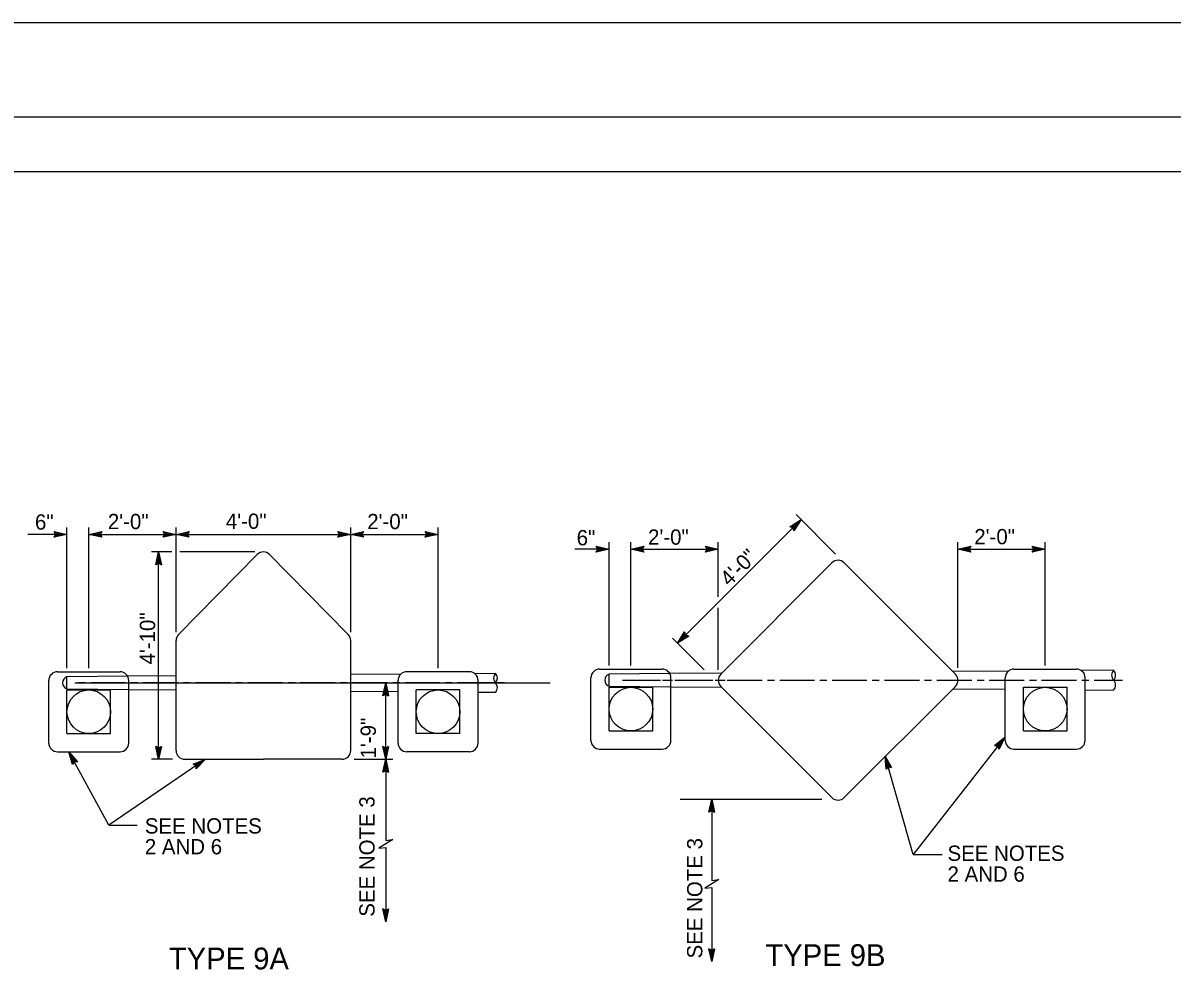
# Model space of a CAD drawing. Extents: x -894 to 866, y -472 to 714.
# Drawn here: x -495 to 32, y 279 to 714 of the extents above; entities that cross this region are included whole.
import ezdxf

# ---------------------------------------------------------------- set-up
doc = ezdxf.new("R2010")
doc.units = 0
for name, color, linetype in [('border_PLOTTING-ELEMENTS', 7, 'Continuous'), ('border_rw_22x34_Cut_Lines', 7, 'Continuous'), ('border_SHEET', 7, 'Continuous'), ('es_DETAIL', 7, 'Continuous'), ('es_DETAIL-anno', 7, 'Continuous')]:
    doc.layers.add(name, color=color, linetype=linetype)

msp = doc.modelspace()

# ---------------------------------------------------------------- linework, layer by layer
at = {"layer": 'border_PLOTTING-ELEMENTS'}
for points in [[(-894.04, -472.44), (865.96, -472.44), (865.96, 713.56), (-894.04, 713.56)], [(-864.04, 670.56), (835.96, 670.56), (835.96, -429.44), (-864.04, -429.44)]]:
    msp.add_lwpolyline(points, close=True, dxfattribs=at)
at = {"layer": 'border_rw_22x34_Cut_Lines'}
msp.add_lwpolyline([(-864.04, 670.56), (835.96, 670.56), (835.96, -429.44), (-864.04, -429.44)], close=True, dxfattribs=at)
at = {"layer": 'border_SHEET'}
msp.add_line((-814.04, 645.56), (810.96, 645.56), dxfattribs=at)
at = {"layer": 'es_DETAIL'}
for p, q in [((-423.53, 433.59), (-387.53, 470.18)), ((-345.83, 433.59), (-381.83, 470.18)), ((-175.19, 415.48), (-124.28, 466.39)), ((-67.71, 415.47), (-118.62, 466.39)), ((-424.68, 380.42), (-424.68, 430.79)), ((-344.68, 380.42), (-344.68, 430.79)), ((-479, 416.5), (-450.36, 416.5)), ((-290.36, 416.5), (-319, 416.5)), ((-230.68, 417.72), (-202.04, 417.72)), ((-174.84, 415.82), (-198.53, 415.65)), ((-43.45, 416.81), (-68.86, 416.63)), ((-40.91, 417.72), (-12.27, 417.72)), ((4.74, 417.19), (-10.06, 417.06)), ((-483, 383.86), (-483, 412.5)), ((-446.86, 414.43), (-474.68, 414.22)), ((-474.68, 408.62), (-474.68, 414.22)), ((-424.68, 414.59), (-446.86, 414.43)), ((-446.36, 383.86), (-446.36, 412.5)), ((-321.81, 415.34), (-344.68, 415.18)), ((-323, 383.86), (-323, 412.5)), ((-278.34, 415.75), (-287.83, 415.59)), ((-286.36, 383.86), (-286.36, 412.5)), ((-234.68, 385.08), (-234.68, 413.72)), ((-198.53, 415.65), (-226.36, 415.45)), ((-226.36, 409.85), (-226.36, 415.45)), ((-198.04, 385.08), (-198.04, 413.72)), ((-44.91, 385.08), (-44.91, 413.72)), ((-8.27, 385.08), (-8.27, 413.72)), ((-474.68, 408.62), (-446.36, 408.42)), ((-474.68, 408.18), (-454.68, 408.18)), ((-474.68, 388.18), (-474.68, 408.18)), ((-474.68, 408.18), (-454.68, 408.18)), ((-454.68, 388.18), (-454.68, 408.18)), ((-446.36, 408.42), (-424.68, 408.26)), ((-344.68, 407.67), (-323, 407.51)), ((-314.68, 388.18), (-314.68, 408.18)), ((-294.68, 408.18), (-314.68, 408.18)), ((-294.68, 388.18), (-294.68, 408.18)), ((-286.36, 407.24), (-278.34, 407.1)), ((-226.36, 409.85), (-198.04, 409.64)), ((-226.36, 409.4), (-206.36, 409.4)), ((-226.36, 389.4), (-226.36, 409.4)), ((-226.36, 409.4), (-206.36, 409.4)), ((-226.36, 409.4), (-206.36, 409.4)), ((-206.36, 389.4), (-206.36, 409.4)), ((-198.04, 409.64), (-174.84, 409.47)), ((-124.28, 358.91), (-175.19, 409.82)), ((-118.62, 358.91), (-67.71, 409.82)), ((-68.86, 408.67), (-44.91, 408.49)), ((-36.59, 409.4), (-16.59, 409.4)), ((-36.59, 389.4), (-36.59, 409.4)), ((-16.59, 389.4), (-16.59, 409.4)), ((-8.27, 408.22), (4.74, 408.11)), ((-474.68, 388.18), (-454.68, 388.18)), ((-294.68, 388.18), (-314.68, 388.18)), ((-226.36, 389.4), (-206.36, 389.4)), ((-36.59, 389.4), (-16.59, 389.4)), ((-479, 379.86), (-450.36, 379.86)), ((-290.36, 379.86), (-319, 379.86)), ((-230.68, 381.08), (-202.04, 381.08)), ((-40.91, 381.08), (-12.27, 381.08)), ((-420.68, 376.42), (-384.68, 376.42)), ((-348.68, 376.42), (-384.68, 376.42))]:
    msp.add_line(p, q, dxfattribs=at)
for centre in [(-464.68, 398.18), (-304.68, 398.18), (-216.36, 399.4), (-26.59, 399.4)]:
    msp.add_circle(centre, 10, dxfattribs=at)
for centre, radius, start, end in [((-384.68, 467.38), 4, 44.534, 135.466), ((-121.45, 463.56), 4, 45, 134.9999), ((-420.68, 430.79), 4, 135.466, 180), ((-348.68, 430.79), 4, 0, 44.534), ((-479, 412.5), 4, 90, 180), ((-450.36, 412.5), 4, 0, 90), ((-450.36, 412.5), 4, 0, 90), ((-319, 412.5), 4, 90, 180), ((-290.36, 412.5), 4, 0, 90), ((-230.68, 413.72), 4, 90, 180), ((-202.04, 413.72), 4, 0, 90), ((-202.04, 413.72), 4, 0, 90), ((-202.04, 413.72), 4, 0, 90), ((-40.91, 413.72), 4, 90, 180), ((-12.27, 413.72), 4, 0, 90), ((7.11, 414.92), 3.28, 136.2386, 223.7614), ((2.36, 414.92), 3.28, 316.2386, 43.7614), ((-473.72, 411.42), 2.96, 108.9246, 251.0754), ((-276.14, 413.58), 3.13, 136.2386, 223.7614), ((-280.66, 413.58), 3.13, 316.2386, 43.7614), ((-280.66, 409.25), 3.13, 316.2386, 43.7614), ((-225.4, 412.65), 2.96, 108.9246, 251.0754), ((-172.36, 412.65), 4, 134.9999, 225), ((-70.54, 412.65), 4, 314.9999, 45), ((2.36, 410.38), 3.28, 316.2386, 43.7614), ((-230.68, 385.08), 4, 180, 270), ((-202.04, 385.08), 4, 270, 0), ((-40.91, 385.08), 4, 180, 270), ((-12.27, 385.08), 4, 270, 0), ((-479, 383.86), 4, 180, 270), ((-450.36, 383.86), 4, 270, 0), ((-420.68, 380.42), 4, 180, 270), ((-348.68, 380.42), 4, 270, 360), ((-319, 383.86), 4, 180, 270), ((-290.36, 383.86), 4, 270, 360), ((-121.45, 361.74), 4, 225, 314.9999)]:
    msp.add_arc(centre, radius, start, end, dxfattribs=at)
at = {"layer": 'es_DETAIL-anno'}
for p, q in [((-194.99, 429.62), (-138.42, 486.19)), ((-122.58, 470.35), (-140.68, 488.45)), ((-474.68, 479.42), (-492.58, 479.42)), ((-474.68, 418.1), (-474.68, 482.62)), ((-464.68, 418.1), (-464.68, 482.62)), ((-464.68, 479.42), (-424.68, 479.42)), ((-424.68, 434.71), (-424.68, 482.62)), ((-424.68, 479.42), (-344.68, 479.42)), ((-344.68, 434.71), (-344.68, 482.62)), ((-344.68, 479.42), (-304.68, 479.42)), ((-304.68, 418.1), (-304.68, 482.62)), ((-226.36, 419.32), (-226.36, 475.85)), ((-216.36, 419.32), (-216.36, 475.85)), ((-176.36, 450.78), (-176.36, 475.85)), ((-66.59, 418.24), (-66.59, 475.85)), ((-26.59, 419.32), (-26.59, 475.85)), ((-426.58, 471.38), (-435.88, 471.38)), ((-432.68, 376.42), (-432.68, 471.38)), ((-388.6, 471.38), (-422.96, 471.38)), ((-226.36, 472.65), (-242.1, 472.65)), ((-216.36, 472.65), (-176.36, 472.65)), ((-66.59, 472.65), (-26.59, 472.65)), ((-176.36, 417.41), (-176.36, 445.73)), ((-182.74, 417.37), (-197.25, 431.88)), ((-471.06, 411.42), (-253.41, 411.42)), ((-328.68, 376.42), (-328.68, 411.42)), ((-455.45, 346.31), (-473.75, 379.86)), ((-426.28, 376.42), (-435.88, 376.42)), ((-343.08, 376.42), (-325.48, 376.42)), ((-328.68, 376.42), (-328.68, 339.27)), ((-87, 332.89), (-99.85, 377.92)), ((-193.74, 358.15), (-128.88, 358.15)), ((-179.34, 358.15), (-179.34, 321)), ((-328.68, 336.07), (-328.68, 302.08)), ((-87, 332.89), (-73.78, 332.89)), ((-179.34, 317.8), (-179.34, 283.8))]:
    msp.add_line(p, q, dxfattribs=at)
for points in [[(-143.53, 482.94), (-138.42, 486.19), (-141.67, 481.08), (-141.77, 481.48), (-139.39, 485.21), (-143.13, 482.84), (-142.74, 482.74), (-140.34, 484.26), (-141.87, 481.87), (-141.96, 482.27), (-141.31, 483.3), (-142.35, 482.64), (-142.04, 482.57), (-141.67, 481.08), (-142.04, 482.57)], [(-480.59, 480.74), (-474.68, 479.42), (-480.59, 478.11), (-480.38, 478.46), (-476.05, 479.42), (-480.38, 480.39), (-480.17, 480.04), (-477.4, 479.43), (-480.17, 478.81), (-479.96, 479.16), (-478.76, 479.43), (-479.96, 479.69), (-479.8, 479.42), (-480.59, 478.11), (-479.8, 479.42)], [(-458.78, 478.1), (-464.68, 479.42), (-458.77, 480.73), (-458.98, 480.38), (-463.31, 479.43), (-458.98, 478.45), (-459.19, 478.8), (-461.96, 479.42), (-459.19, 480.03), (-459.4, 479.69), (-460.6, 479.42), (-459.4, 479.15), (-459.56, 479.42), (-458.77, 480.73), (-459.56, 479.42)], [(-430.59, 480.74), (-424.68, 479.42), (-430.59, 478.11), (-430.38, 478.46), (-426.05, 479.42), (-430.38, 480.39), (-430.17, 480.04), (-427.4, 479.43), (-430.17, 478.81), (-429.96, 479.16), (-428.76, 479.43), (-429.96, 479.69), (-429.8, 479.42), (-430.59, 478.11), (-429.8, 479.42)], [(-418.78, 478.1), (-424.68, 479.42), (-418.77, 480.73), (-418.98, 480.38), (-423.31, 479.43), (-418.98, 478.45), (-419.19, 478.8), (-421.96, 479.42), (-419.19, 480.03), (-419.41, 479.69), (-420.6, 479.42), (-419.4, 479.15), (-419.56, 479.42), (-418.77, 480.73), (-419.56, 479.42)], [(-350.59, 480.74), (-344.68, 479.42), (-350.59, 478.11), (-350.38, 478.46), (-346.05, 479.42), (-350.38, 480.39), (-350.17, 480.04), (-347.4, 479.43), (-350.17, 478.81), (-349.96, 479.16), (-348.76, 479.43), (-349.96, 479.69), (-349.8, 479.42), (-350.59, 478.11), (-349.8, 479.42)], [(-338.78, 478.1), (-344.68, 479.42), (-338.77, 480.73), (-338.99, 480.38), (-343.31, 479.43), (-338.98, 478.45), (-339.19, 478.8), (-341.96, 479.42), (-339.2, 480.03), (-339.41, 479.69), (-340.6, 479.42), (-339.4, 479.15), (-339.56, 479.42), (-338.77, 480.73), (-339.56, 479.42)], [(-310.59, 480.74), (-304.68, 479.42), (-310.59, 478.11), (-310.38, 478.46), (-306.05, 479.42), (-310.38, 480.39), (-310.17, 480.04), (-307.4, 479.43), (-310.17, 478.81), (-309.96, 479.16), (-308.76, 479.43), (-309.96, 479.69), (-309.8, 479.42), (-310.59, 478.11), (-309.8, 479.42)], [(-232.26, 473.97), (-226.36, 472.65), (-232.26, 471.34), (-232.05, 471.69), (-227.73, 472.64), (-232.05, 473.62), (-231.85, 473.27), (-229.08, 472.65), (-231.84, 472.04), (-231.63, 472.38), (-230.44, 472.65), (-231.64, 472.92), (-231.47, 472.65), (-232.26, 471.34), (-231.47, 472.65)], [(-210.45, 471.33), (-216.36, 472.65), (-210.45, 473.96), (-210.66, 473.61), (-214.99, 472.65), (-210.66, 471.68), (-210.87, 472.03), (-213.64, 472.64), (-210.87, 473.26), (-211.08, 472.91), (-212.28, 472.64), (-211.08, 472.38), (-211.24, 472.65), (-210.45, 473.96), (-211.24, 472.65)], [(-182.26, 473.97), (-176.36, 472.65), (-182.26, 471.34), (-182.05, 471.69), (-177.73, 472.64), (-182.05, 473.62), (-181.85, 473.27), (-179.08, 472.65), (-181.84, 472.04), (-181.63, 472.38), (-180.44, 472.65), (-181.64, 472.92), (-181.47, 472.65), (-182.26, 471.34), (-181.47, 472.65)], [(-60.68, 471.33), (-66.59, 472.65), (-60.68, 473.96), (-60.89, 473.61), (-65.22, 472.65), (-60.89, 471.68), (-61.1, 472.03), (-63.87, 472.64), (-61.1, 473.26), (-61.31, 472.91), (-62.51, 472.64), (-61.31, 472.38), (-61.47, 472.65), (-60.68, 473.96), (-61.47, 472.65)], [(-32.49, 473.97), (-26.59, 472.65), (-32.5, 471.34), (-32.28, 471.69), (-27.96, 472.64), (-32.29, 473.62), (-32.08, 473.27), (-29.31, 472.65), (-32.08, 472.04), (-31.86, 472.38), (-30.67, 472.65), (-31.87, 472.92), (-31.71, 472.65), (-32.5, 471.34), (-31.71, 472.65)], [(-434, 465.48), (-432.68, 471.38), (-431.37, 465.48), (-431.72, 465.69), (-432.68, 470.01), (-433.65, 465.68), (-433.3, 465.89), (-432.68, 468.66), (-432.07, 465.9), (-432.42, 466.11), (-432.68, 467.3), (-432.95, 466.1), (-432.68, 466.26), (-431.37, 465.48), (-432.68, 466.26)], [(-189.88, 432.86), (-194.99, 429.62), (-191.74, 434.72), (-191.64, 434.32), (-194.02, 430.59), (-190.27, 432.96), (-190.67, 433.06), (-193.06, 431.54), (-191.54, 433.93), (-191.44, 433.53), (-192.1, 432.5), (-191.06, 433.16), (-191.37, 433.24), (-191.74, 434.72), (-191.37, 433.24)], [(-330, 405.52), (-328.68, 411.42), (-327.37, 405.52), (-327.72, 405.73), (-328.68, 410.05), (-329.65, 405.73), (-329.3, 405.94), (-328.68, 408.7), (-328.07, 405.94), (-328.42, 406.15), (-328.68, 407.34), (-328.95, 406.14), (-328.68, 406.31), (-327.37, 405.52), (-328.68, 406.31)], [(-49.75, 382.68), (-45.08, 386.52), (-47.68, 381.07), (-47.83, 381.45), (-45.92, 385.44), (-49.35, 382.63), (-48.95, 382.58), (-46.75, 384.38), (-47.97, 381.83), (-48.12, 382.21), (-47.59, 383.31), (-48.54, 382.53), (-48.23, 382.49), (-47.68, 381.07), (-48.23, 382.49)], [(-472.08, 374.04), (-473.75, 379.86), (-469.78, 375.3), (-470.18, 375.32), (-473.09, 378.66), (-471.88, 374.39), (-471.67, 374.74), (-472.45, 377.47), (-470.59, 375.33), (-471, 375.35), (-471.8, 376.27), (-471.46, 375.09), (-471.3, 375.36), (-469.78, 375.3), (-471.3, 375.36)], [(-431.36, 382.33), (-432.68, 376.42), (-433.99, 382.33), (-433.64, 382.12), (-432.68, 377.79), (-431.71, 382.12), (-432.06, 381.91), (-432.68, 379.14), (-433.29, 381.91), (-432.94, 381.7), (-432.68, 380.5), (-432.41, 381.7), (-432.68, 381.54), (-433.99, 382.33), (-432.68, 381.54)], [(-327.36, 382.33), (-328.68, 376.42), (-329.99, 382.33), (-329.64, 382.12), (-328.68, 377.79), (-327.71, 382.12), (-328.06, 381.91), (-328.68, 379.14), (-329.29, 381.91), (-328.94, 381.7), (-328.68, 380.5), (-328.41, 381.7), (-328.68, 381.54), (-329.99, 382.33), (-328.68, 381.54)], [(-416.91, 374.18), (-411.29, 376.42), (-415.43, 372.01), (-415.45, 372.42), (-412.42, 375.64), (-416.54, 374.01), (-416.17, 373.84), (-413.54, 374.89), (-415.48, 372.82), (-415.5, 373.23), (-414.66, 374.12), (-415.8, 373.67), (-415.52, 373.54), (-415.43, 372.01), (-415.52, 373.54)], [(-330, 370.52), (-328.68, 376.42), (-327.37, 370.52), (-327.72, 370.73), (-328.68, 375.05), (-329.65, 370.73), (-329.3, 370.94), (-328.68, 373.7), (-328.07, 370.94), (-328.42, 371.15), (-328.68, 372.34), (-328.95, 371.14), (-328.68, 371.31), (-327.37, 370.52), (-328.68, 371.31)], [(-99.5, 371.88), (-99.85, 377.92), (-96.97, 372.6), (-97.37, 372.71), (-99.47, 376.61), (-99.22, 372.18), (-98.94, 372.47), (-99.11, 375.31), (-97.76, 372.81), (-98.15, 372.92), (-98.74, 374), (-98.66, 372.77), (-98.45, 373), (-96.97, 372.6), (-98.45, 373)], [(-180.66, 352.25), (-179.34, 358.15), (-178.03, 352.25), (-178.38, 352.46), (-179.34, 356.78), (-180.31, 352.46), (-179.96, 352.66), (-179.34, 355.43), (-178.73, 352.67), (-179.08, 352.88), (-179.34, 354.07), (-179.61, 352.87), (-179.34, 353.03), (-178.03, 352.25), (-179.34, 353.03)], [(-327.36, 307.99), (-328.68, 302.08), (-329.99, 307.99), (-329.64, 307.78), (-328.68, 303.45), (-327.71, 307.78), (-328.06, 307.57), (-328.68, 304.8), (-329.29, 307.57), (-328.94, 307.36), (-328.68, 306.16), (-328.41, 307.36), (-328.68, 307.2), (-329.99, 307.99), (-328.68, 307.2)], [(-327.36, 307.99), (-328.68, 302.08), (-329.99, 307.99), (-329.64, 307.78), (-328.68, 303.45), (-327.71, 307.78), (-328.06, 307.57), (-328.68, 304.8), (-329.29, 307.57), (-328.94, 307.36), (-328.68, 306.16), (-328.41, 307.36), (-328.68, 307.2), (-329.99, 307.99), (-328.68, 307.2)], [(-178.02, 289.7), (-179.34, 283.8), (-180.65, 289.7), (-180.3, 289.49), (-179.34, 285.17), (-178.37, 289.49), (-178.72, 289.29), (-179.34, 286.52), (-179.95, 289.28), (-179.6, 289.07), (-179.34, 287.88), (-179.07, 289.08), (-179.34, 288.92), (-180.65, 289.7), (-179.34, 288.92)]]:
    msp.add_lwpolyline(points, close=True, dxfattribs=at)
for points in [[(-466.21, 411.42), (-469.41, 411.42)], [(-447.81, 411.42), (-463.81, 411.42)], [(-442.21, 411.42), (-445.41, 411.42)], [(-423.81, 411.42), (-439.81, 411.42)], [(-418.21, 411.42), (-421.41, 411.42)], [(-399.81, 411.42), (-415.81, 411.42)], [(-394.21, 411.42), (-397.41, 411.42)], [(-375.81, 411.42), (-391.81, 411.42)], [(-370.21, 411.42), (-373.41, 411.42)], [(-351.81, 411.42), (-367.81, 411.42)], [(-346.21, 411.42), (-349.41, 411.42)], [(-327.81, 411.42), (-343.81, 411.42)], [(-322.21, 411.42), (-325.41, 411.42)], [(-303.81, 411.42), (-319.81, 411.42)], [(-298.21, 411.42), (-301.41, 411.42)], [(-279.81, 411.42), (-295.81, 411.42)], [(-274.21, 411.42), (-283.79, 411.42)], [(-274.21, 411.42), (-277.41, 411.42)], [(-220.21, 412.65), (-204.21, 412.65)], [(-218.84, 412.65), (-202.84, 412.65)], [(-201.81, 412.65), (-198.61, 412.65)], [(-200.44, 412.65), (-197.24, 412.65)], [(-196.21, 412.65), (-180.21, 412.65)], [(-194.84, 412.65), (-178.84, 412.65)], [(-177.81, 412.65), (-174.61, 412.65)], [(-176.44, 412.65), (-173.24, 412.65)], [(-172.21, 412.65), (-156.21, 412.65)], [(-153.81, 412.65), (-150.61, 412.65)], [(-148.21, 412.65), (-132.21, 412.65)], [(-129.81, 412.65), (-126.61, 412.65)], [(-124.21, 412.65), (-108.21, 412.65)], [(-105.81, 412.65), (-102.61, 412.65)], [(-100.21, 412.65), (-84.21, 412.65)], [(-81.81, 412.65), (-78.61, 412.65)], [(-76.21, 412.65), (-60.21, 412.65)], [(-57.81, 412.65), (-54.61, 412.65)], [(-52.21, 412.65), (-36.21, 412.65)], [(-33.81, 412.65), (-30.61, 412.65)], [(-28.21, 412.65), (-12.21, 412.65)], [(-9.81, 412.65), (-6.61, 412.65)], [(-4.21, 412.65), (8.79, 412.65)], [(-45.08, 386.52), (-87, 332.89)], [(-411.29, 376.42), (-455.45, 346.31), (-442.55, 346.31)], [(-328.68, 339.27), (-325.48, 339.67), (-331.88, 335.67), (-328.68, 336.07)], [(-179.34, 321), (-176.14, 321.4), (-182.54, 317.4), (-179.34, 317.8)]]:
    msp.add_lwpolyline(points, dxfattribs=at)

# ---------------------------------------------------------------- texts
for s, height, p in [('6"', 7, (-489.33, 481.58)), ('2\'-0"', 7, (-455.94, 481.8)), ('4\'-0"', 7, (-401.9, 481.94)), ('2\'-0"', 7, (-337.13, 481.8)), ('6"', 7, (-241.19, 474.4)), ('2\'-0"', 7, (-208.5, 474.68)), ('2\'-0"', 7, (-59.06, 474.87)), ('SEE NOTES', 7, (-439, 342.43)), ('2 AND 6', 7, (-439, 332.91)), ('SEE NOTES', 7, (-71.32, 329.91)), ('2 AND 6', 7, (-71.32, 320.39)), ('TYPE 9A', 10, (-428, 280.22)), ('TYPE 9B', 10, (-154.75, 281.76))]:
    msp.add_text(s, height=height, dxfattribs=at).set_placement(p)
for s, rotation, p in [('4\'-0"', 45, (-171.26, 455.23)), ('4\'-10"', 90, (-434.3, 419.84)), ('1\'-9"', 90, (-333.16, 376.81)), ('SEE NOTE 3', 90, (-333.76, 304.35)), ('SEE NOTE 3', 90, (-183.63, 285.24))]:
    msp.add_text(s, height=7, rotation=rotation, dxfattribs=at).set_placement(p)

doc.saveas('drawing.dxf')
